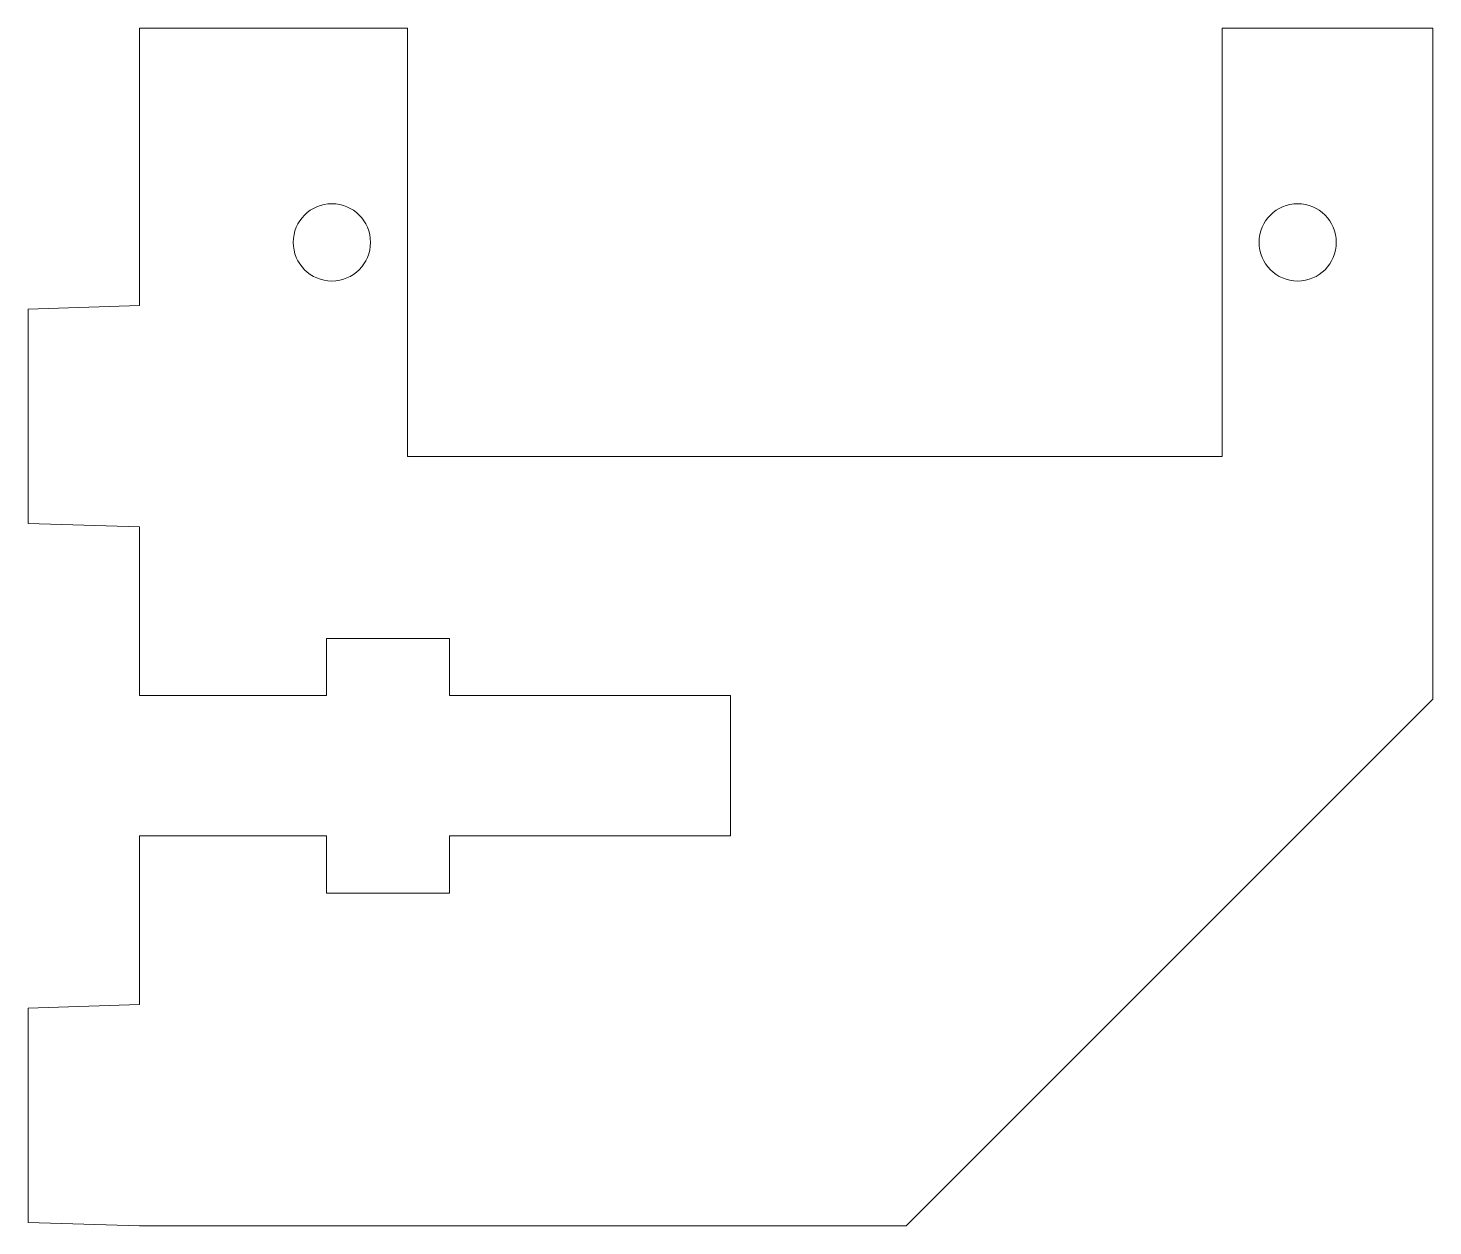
# Model space of a CAD drawing. Header units: millimetres. Extents: x 0 to 40, y -0.1 to 34.
import ezdxf

# ---------------------------------------------------------------- set-up
doc = ezdxf.new("R2010")
doc.units = ezdxf.units.MM

msp = doc.modelspace()

# ---------------------------------------------------------------- linework, layer by layer
at = {"color": 7, "linetype": 'Continuous', "lineweight": 15}
for p, q in [((3.175, 26.1), (3.175, 34)), ((3.175, 34), (10.8, 34)), ((10.8, 34), (10.8, 21.8)), ((34, 21.8), (34, 34)), ((34, 34), (40, 34)), ((40, 14.9), (40, 34)), ((0, 26), (3.175, 26.1)), ((0, 19.9), (0, 26)), ((10.8, 21.8), (34, 21.8)), ((0, 19.9), (3.175, 19.8)), ((3.175, 19.8), (3.175, 15)), ((8.5, 16.625), (12, 16.625)), ((8.5, 16.625), (8.5, 15)), ((12, 16.625), (12, 15)), ((3.175, 15), (8.5, 15)), ((12, 15), (20, 15)), ((20, 15), (20, 11)), ((25, -0.1), (40, 14.9)), ((3.175, 11), (3.175, 6.2)), ((3.175, 11), (8.5, 11)), ((8.5, 11), (8.5, 9.375)), ((12, 11), (12, 9.375)), ((12, 11), (20, 11)), ((8.5, 9.375), (12, 9.375)), ((0, 6.1), (3.175, 6.2)), ((0, 0), (0, 6.1)), ((3.175, -0.1), (0, 0)), ((3.175, -0.1), (25, -0.1))]:
    msp.add_line(p, q, dxfattribs=at)
for centre in [(8.65, 27.9), (36.15, 27.9)]:
    msp.add_circle(centre, 1.1, dxfattribs=at)

doc.saveas('drawing.dxf')
